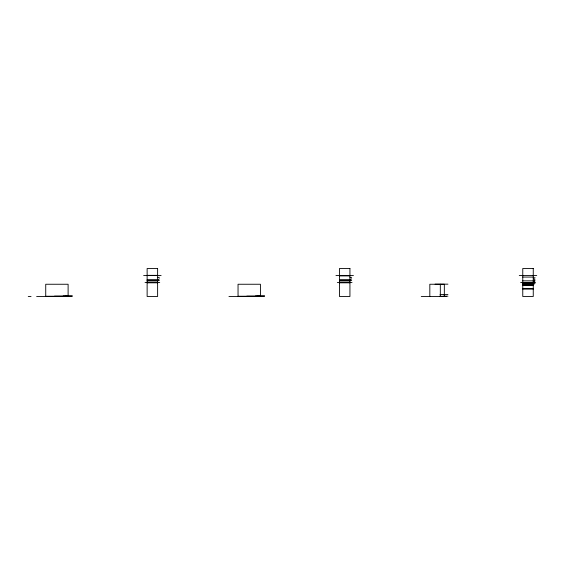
<?xml version="1.0" encoding="UTF-8"?>
<svg xmlns="http://www.w3.org/2000/svg" width="565" height="565" viewBox="0 0 565 565"><rect width="100%" height="100%" fill="white"/><g stroke="black" fill="none" stroke-linecap="round" stroke-linejoin="round"><path stroke-width="0.85" d="M533.254 281.78L534.999 279.025M533.254 283.164L534.999 280.551M533.254 283.778L534.999 282.083M533.254 278.962L534.999 277.493M157.621 280.127L159.372 278.82M349.933 280.127L351.677 278.82M533.254 284.35L534.999 283.616M349.933 277.775L351.677 277.288M157.621 280.777L159.372 280.346M349.933 280.777L351.677 280.346M157.621 277.5L159.372 277.288M147.133 275.353L157.621 275.353M143.637 275.508L161.117 275.508M335.949 275.508L353.429 275.508M519.27 275.508L536.75 275.508M339.445 275.911L349.933 275.911M522.766 277.069L533.254 277.069M147.133 279.647L157.621 279.647M339.445 279.647L349.933 279.647M147.133 280.607L157.621 280.607M339.445 280.607L349.933 280.607M522.766 280.847L533.254 280.847M147.133 280.946L157.621 280.946M339.445 280.946L349.933 280.946M145.036 282.5L159.718 282.5M337.347 282.5L352.03 282.5M520.669 282.5L535.352 282.5M522.766 282.719L533.254 282.719M147.133 282.811L157.621 282.811M339.445 282.811L349.933 282.811M522.766 283.616L533.254 283.616M522.766 283.948L533.254 283.948M435.071 284.16L447.939 284.16M522.766 284.753L533.254 284.753M522.766 285.53L533.254 285.53M522.766 288.673L533.254 288.673M522.766 289.012L533.254 289.012M440.015 294.598L447.939 294.598M65.66 295.912L72.306 295.912M257.972 295.912L264.618 295.912M68.111 295.996L63.216 295.996L63.216 296.47M260.423 295.996L255.521 295.996L255.521 296.47M54.473 296.173L72.306 296.173M246.785 296.173L264.618 296.173M443.08 296.173L447.939 296.173M45.73 296.258L68.111 296.208M238.042 296.258L260.423 296.208M439.556 296.258L445.841 296.47M28.25 296.484L31.047 296.484M36.64 296.484L70.823 296.484M228.952 296.484L263.128 296.484M421.257 296.484L446.449 296.484M444.337 296.47L444.337 284.252L429.824 284.252L429.824 296.47M440.319 284.252L440.319 296.47M262.252 296.47L260.684 296.47M260.423 296.47L260.423 284.252L238.042 284.252L238.042 296.47M69.947 296.47L68.372 296.47M68.111 296.47L68.111 284.252L45.73 284.252L45.73 296.47M157.621 268.516L147.133 268.516L147.133 296.484L157.621 296.484L157.621 268.516M349.933 268.516L339.445 268.516L339.445 296.484L349.933 296.484L349.933 268.516M533.254 268.516L522.766 268.516L522.766 296.484L533.254 296.484L533.254 268.516"/></g></svg>
